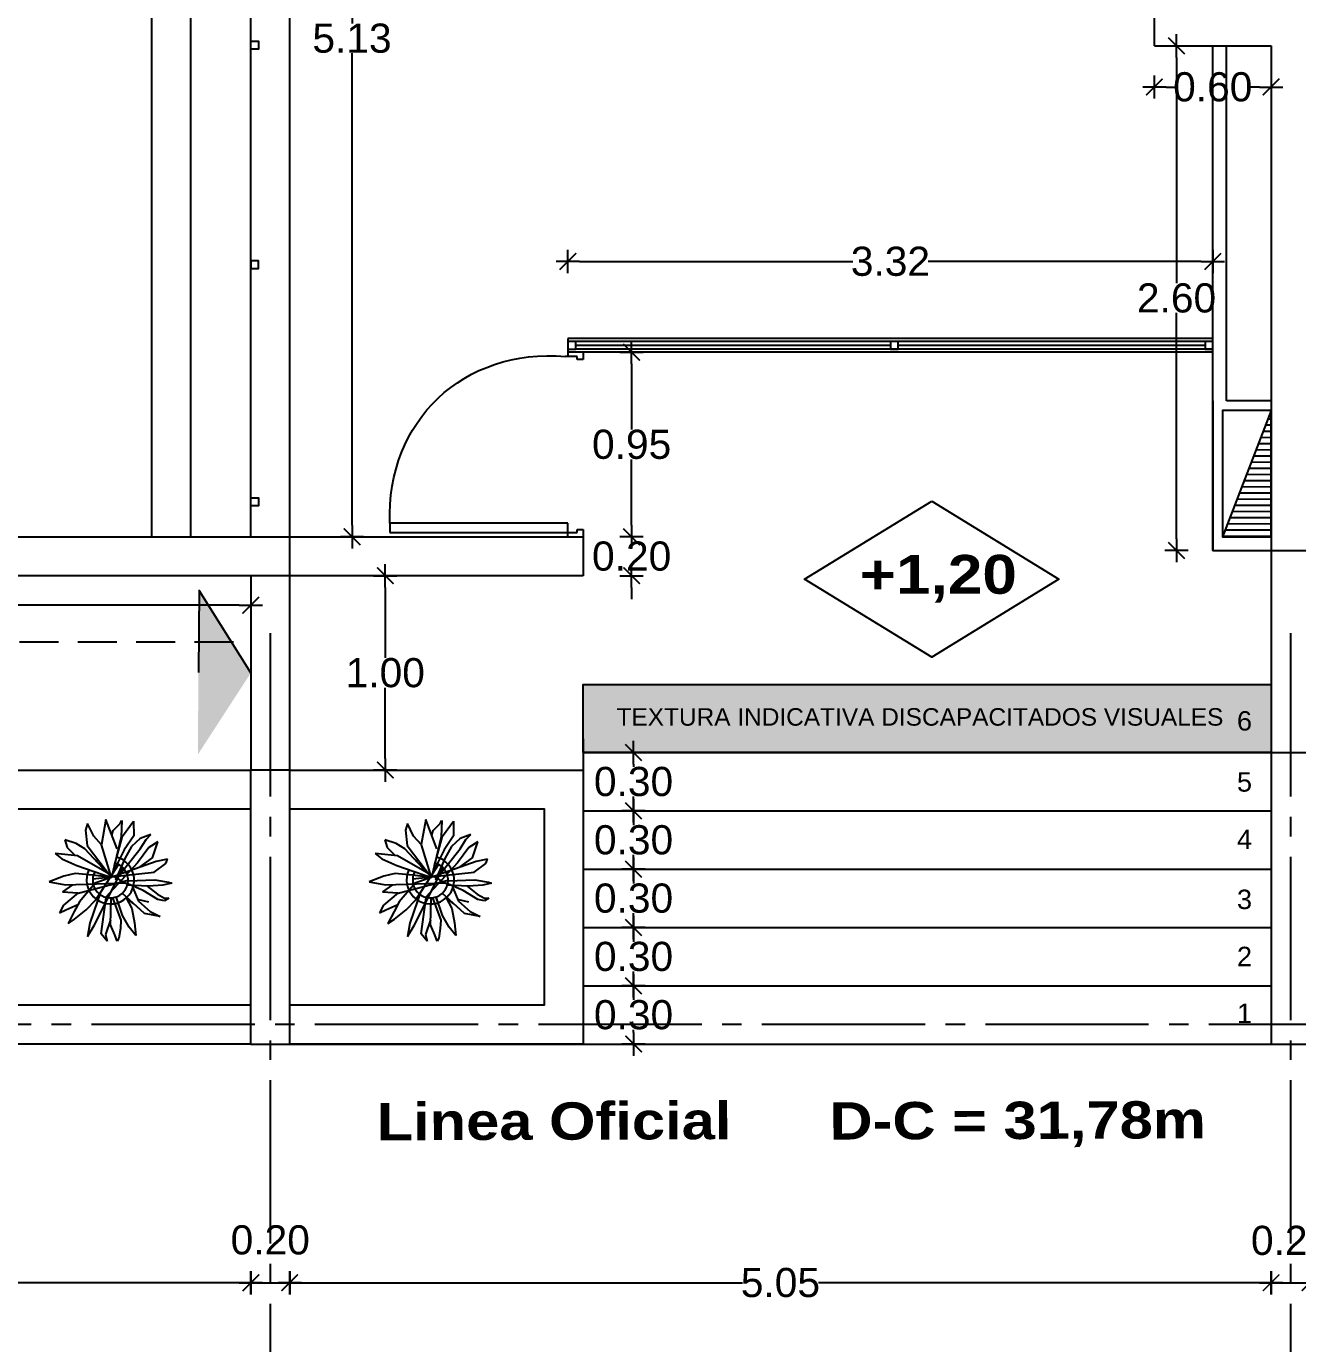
# Model space of a CAD drawing. Header units: millimetres. Extents: x 1217 to 2428, y 234 to 644.
# Drawn here: x 2357.43 to 2363.97, y 339.99 to 346.77 of the extents above; entities that cross this region are included whole.
import ezdxf

# ---------------------------------------------------------------- set-up
doc = ezdxf.new("R2010")
doc.units = ezdxf.units.MM
doc.linetypes.add('ACAD_ISO04W100', pattern=[30, 24, -3, 0, -3])
doc.linetypes.add('HIDDEN', pattern=[0.375, 0.25, -0.125])
doc.layers.get('0').update_dxf_attribs({"lineweight": 5})
for name, color, linetype in [('0.1', 251, 'Continuous'), ('0.2', 2, 'Continuous'), ('0.3', 6, 'Continuous'), ('COTAS', 252, 'Continuous'), ('COTAS INTERIORES', 3, 'Continuous'), ('Ejes', 8, 'Continuous'), ('Muebles', 8, 'Continuous'), ('MURO', 5, 'Continuous'), ('muros', 7, 'Continuous'), ('PUERTAS', 2, 'Continuous'), ('SHAFT', 3, 'Continuous'), ('Texto', 1, 'Continuous'), ('Textos', 2, 'Continuous')]:
    doc.layers.add(name, color=color, linetype=linetype)
doc.styles.add('DIM000', font='')
doc.styles.add('INTERARQ', font='arial.ttf')
doc.styles.add('ROMANS', font='arial.ttf', dxfattribs={"height": 22.5})
doc.styles.get("Standard").update_dxf_attribs({"font": 'arial.ttf'})
doc.styles.get('DIM000').set_extended_font_data('Arial Black')
doc.dimstyles.new('ESCALA_1-50', dxfattribs={"dimtxt": 0.15, "dimasz": 0.06, "dimexe": 0.18, "dimexo": 0.0625, "dimgap": 0, "dimtad": 0, "dimtih": 1, "dimtoh": 1, "dimzin": 0, "dimdsep": 46, "dimtxsty": 'INTERARQ', "dimblk": 'DIMTICK', "dimcen": 0, "dimse1": 1, "dimse2": 1, "dimclrd": 256, "dimclre": 1, "dimclrt": 2, "dimadec": 0, "dimazin": 0, "dimtfac": 4.5, "dimtofl": 0, "dimtmove": 2, "dimatfit": 3, "dimldrblk": 'DIMTICK', "dimfxl": 1, "dimtolj": 1, "dimtzin": 0, "dimarcsym": 0})

# ---------------------------------------------------------------- blocks, each defined once
blk = doc.blocks.new('FGFGFGFG')
at = {"layer": 'PUERTAS'}
for p, q in [((381629.7039, 7752655.4584), (381629.6607, 7752655.4584)), ((381629.6607, 7752655.4584), (381629.6608, 7752654.6488)), ((381629.704, 7752654.638), (381629.7039, 7752655.4584)), ((381629.6406, 7752654.638), (381629.6608, 7752654.638)), ((381629.6608, 7752654.6488), (381629.6608, 7752654.5949)), ((381629.6608, 7752654.638), (381629.704, 7752654.638)), ((381630.4704, 7752654.5949), (381630.4704, 7752654.6488)), ((381630.4906, 7752654.638), (381630.4704, 7752654.638)), ((381629.6742, 7752654.568), (381629.6406, 7752654.568)), ((381629.6608, 7752654.5949), (381629.6742, 7752654.5949)), ((381629.6742, 7752654.5949), (381629.6742, 7752654.568)), ((381630.4569, 7752654.5949), (381630.4704, 7752654.5949)), ((381630.4569, 7752654.568), (381630.4569, 7752654.5949)), ((381630.4906, 7752654.568), (381630.4569, 7752654.568))]:
    blk.add_line(p, q, dxfattribs=at)
at = {"layer": 'PUERTAS', "extrusion": (0, 0, -1)}
blk.add_ellipse((381629.5735, 7752654.5673), major_axis=(0.7057, 0.6681), ratio=0.836444, start_param=-0.755704, end_param=0.755704, dxfattribs=at)
blk = doc.blocks.new('hj')
at = {"color": 8}
for p, q in [((5031.1891, 7999.7973), (5031.196, 7999.7602)), ((5031.203, 7999.7915), (5031.1891, 7999.7973)), ((5031.2314, 7999.7536), (5031.203, 7999.7915)), ((5031.2568, 7999.7552), (5031.2637, 7999.8006)), ((5031.2637, 7999.8006), (5031.2676, 7999.8105)), ((5031.2676, 7999.8105), (5031.2737, 7999.7816)), ((5031.2737, 7999.7816), (5031.2768, 7999.7346)), ((5031.3037, 7999.7635), (5031.3168, 7999.7874)), ((5031.3161, 7999.8014), (5031.3253, 7999.7874)), ((5031.3168, 7999.7874), (5031.3161, 7999.8014)), ((5031.3253, 7999.7874), (5031.3207, 7999.7651)), ((5031.3607, 7999.7396), (5031.3761, 7999.7725)), ((5031.3761, 7999.7725), (5031.3668, 7999.7214)), ((5031.1075, 7999.742), (5031.1214, 7999.7074)), ((5031.1245, 7999.7264), (5031.1075, 7999.742)), ((5031.1545, 7999.7074), (5031.1245, 7999.7264)), ((5031.1322, 7999.7651), (5031.1506, 7999.7354)), ((5031.1845, 7999.7478), (5031.1322, 7999.7651)), ((5031.1506, 7999.7354), (5031.2006, 7999.6983)), ((5031.2158, 7999.704), (5031.1845, 7999.7478)), ((5031.196, 7999.7602), (5031.2691, 7999.5529)), ((5031.2533, 7999.5518), (5031.2314, 7999.7536)), ((5031.2601, 7999.6677), (5031.2568, 7999.7552)), ((5031.2768, 7999.7346), (5031.2744, 7999.6653)), ((5031.2767, 7999.7305), (5031.3037, 7999.7635)), ((5031.3207, 7999.7651), (5031.2914, 7999.7173)), ((5031.3299, 7999.7354), (5031.3207, 7999.6983)), ((5031.3268, 7999.7016), (5031.3607, 7999.7396)), ((5031.0637, 7999.6852), (5031.1122, 7999.686)), ((5031.1137, 7999.6489), (5031.0637, 7999.6852)), ((5031.1122, 7999.686), (5031.1583, 7999.6547)), ((5031.1214, 7999.7074), (5031.1468, 7999.6786)), ((5031.257, 7999.6263), (5031.1545, 7999.7074)), ((5031.2006, 7999.6983), (5031.3137, 7999.5951)), ((5031.2914, 7999.7173), (5031.2711, 7999.669)), ((5031.283, 7999.6835), (5031.3268, 7999.7016)), ((5031.3668, 7999.7214), (5031.3005, 7999.6487)), ((5031.3353, 7999.6868), (5031.323, 7999.6711)), ((5031.3507, 7999.6802), (5031.3976, 7999.6885)), ((5031.3976, 7999.6885), (5031.4392, 7999.6934)), ((5031.4392, 7999.6934), (5031.4115, 7999.6711)), ((5031.0622, 7999.6472), (5031.1151, 7999.6446)), ((5031.0722, 7999.6415), (5031.0622, 7999.6472)), ((5031.0951, 7999.6191), (5031.0722, 7999.6415)), ((5031.209, 7999.6228), (5031.1137, 7999.6489)), ((5031.1151, 7999.6446), (5031.2487, 7999.6135)), ((5031.1468, 7999.6786), (5031.1868, 7999.6571)), ((5031.1583, 7999.6547), (5031.2347, 7999.6168)), ((5031.2721, 7999.6659), (5031.1783, 7999.5021)), ((5031.1868, 7999.6571), (5031.257, 7999.6263)), ((5031.4061, 7999.5566), (5031.2177, 7999.652)), ((5031.2999, 7999.5038), (5031.2581, 7999.6678)), ((5031.273, 7999.4626), (5031.2667, 7999.667)), ((5031.3738, 7999.6497), (5031.3125, 7999.6285)), ((5031.3476, 7999.6406), (5031.3126, 7999.6281)), ((5031.313, 7999.6601), (5031.3507, 7999.6802)), ((5031.3151, 7999.6169), (5031.3891, 7999.6439)), ((5031.4115, 7999.6711), (5031.3738, 7999.6497)), ((5031.3891, 7999.6439), (5031.4161, 7999.6423)), ((5031.4161, 7999.6423), (5031.4476, 7999.6373)), ((5031.1544, 7999.6314), (5031.0583, 7999.5945)), ((5031.1102, 7999.6144), (5031.0951, 7999.6191)), ((5031.2487, 7999.6135), (5031.1414, 7999.5805)), ((5031.1437, 7999.5335), (5031.2487, 7999.6135)), ((5031.2487, 7999.6135), (5031.1545, 7999.5261)), ((5031.3222, 7999.5623), (5031.206, 7999.6364)), ((5031.2099, 7999.4997), (5031.2487, 7999.6135)), ((5031.2487, 7999.6135), (5031.2407, 7999.5516)), ((5031.4338, 7999.5796), (5031.314, 7999.5963)), ((5031.4038, 7999.6101), (5031.3155, 7999.612)), ((5031.3661, 7999.611), (5031.3155, 7999.6118)), ((5031.3876, 7999.6105), (5031.4361, 7999.5936)), ((5031.4369, 7999.6241), (5031.4038, 7999.6101)), ((5031.4576, 7999.5994), (5031.4338, 7999.5796)), ((5031.4361, 7999.5936), (5031.4576, 7999.5994)), ((5031.4576, 7999.6324), (5031.4369, 7999.6241)), ((5031.4476, 7999.6373), (5031.4576, 7999.6324)), ((5031.0583, 7999.5945), (5031.1409, 7999.58)), ((5031.1137, 7999.5549), (5031.0722, 7999.5343)), ((5031.1414, 7999.5805), (5031.1137, 7999.5549)), ((5031.2737, 7999.554), (5031.3284, 7999.5079)), ((5031.3002, 7999.5764), (5031.3599, 7999.5557)), ((5031.3545, 7999.5302), (5031.3222, 7999.5623)), ((5031.3599, 7999.5557), (5031.3984, 7999.5425)), ((5031.4422, 7999.5343), (5031.4061, 7999.5566)), ((5031.0722, 7999.5343), (5031.0937, 7999.5277)), ((5031.0937, 7999.5277), (5031.1437, 7999.5335)), ((5031.1545, 7999.5261), (5031.1376, 7999.498)), ((5031.2407, 7999.5516), (5031.2353, 7999.4947)), ((5031.3853, 7999.4923), (5031.3545, 7999.5302)), ((5031.3984, 7999.5425), (5031.4422, 7999.5343)), ((5031.1376, 7999.498), (5031.1252, 7999.4609)), ((5031.1252, 7999.4609), (5031.1506, 7999.4684)), ((5031.1506, 7999.4684), (5031.1768, 7999.4947)), ((5031.1783, 7999.5021), (5031.1706, 7999.4288)), ((5031.1876, 7999.451), (5031.2099, 7999.4997)), ((5031.2353, 7999.4947), (5031.2445, 7999.4568)), ((5031.273, 7999.4857), (5031.2961, 7999.4527)), ((5031.2961, 7999.4527), (5031.2991, 7999.5038)), ((5031.2991, 7999.5038), (5031.3391, 7999.456)), ((5031.3284, 7999.5079), (5031.3607, 7999.4906)), ((5031.3545, 7999.4634), (5031.3376, 7999.503)), ((5031.3607, 7999.4906), (5031.3992, 7999.4708)), ((5031.3992, 7999.4708), (5031.3853, 7999.4923)), ((5031.1706, 7999.4288), (5031.1876, 7999.451)), ((5031.2445, 7999.4568), (5031.263, 7999.409)), ((5031.263, 7999.409), (5031.273, 7999.4626)), ((5031.3391, 7999.456), (5031.3645, 7999.4428)), ((5031.3645, 7999.4428), (5031.3545, 7999.4634))]:
    blk.add_line(p, q, dxfattribs=at)
for radius, start, end in [(0.078, 244.1404, 165.6436), (0.058, 241.7026, 165.2107), (0.078, 211.1804, 216.4219), (0.058, 209.0525, 214.1868)]:
    blk.add_arc((5031.2575, 7999.6097), radius, start, end, dxfattribs=at)
blk = doc.blocks.new('DIMTICK')
at = {"color": 1}
for p, q in [((-1, 0), (1, 0)), ((0, 1), (0, -1))]:
    blk.add_line(p, q, dxfattribs=at)
at = {"color": 3, "const_width": 0.141}
blk.add_lwpolyline([(0.71, 0.71), (-0.71, -0.71)], dxfattribs=at)
blk = doc.blocks.new('*D84')
at = {"layer": 'COTAS INTERIORES', "lineweight": -2, "ltscale": 3, "transparency": 16777216}
for p, q in [((2363.2927, 346.4532), (2363.3386, 346.4532)), ((2363.7736, 346.4532), (2363.7277, 346.4532))]:
    blk.add_line(p, q, dxfattribs=at)
at = {"layer": 'Defpoints', "color": 0, "ltscale": 3, "transparency": 16777216}
for p in [(2363.2327, 346.6653, 0), (2363.8336, 346.6653, 0), (2363.2327, 346.4532)]:
    blk.add_point(p, dxfattribs=at)
at = {"layer": 'COTAS INTERIORES', "lineweight": -2, "ltscale": 3, "transparency": 16777216, "xscale": 0.06, "yscale": 0.06, "zscale": 0.06, "rotation": 180}
blk.add_blockref('DIMTICK', (2363.2327, 346.4532), dxfattribs=at)
at = {"layer": 'COTAS INTERIORES', "lineweight": -2, "ltscale": 3, "transparency": 16777216, "xscale": 0.06, "yscale": 0.06, "zscale": 0.06}
blk.add_blockref('DIMTICK', (2363.8336, 346.4532), dxfattribs=at)
at = {"layer": 'COTAS INTERIORES', "color": 2, "ltscale": 3, "transparency": 16777216, "insert": (2363.5332, 346.4532), "char_height": 0.15, "attachment_point": 5, "style": 'INTERARQ'}
blk.add_mtext('\\A1;0.60', dxfattribs=at)
blk = doc.blocks.new('*D87')
at = {"layer": 'COTAS INTERIORES', "lineweight": -2, "ltscale": 3, "transparency": 16777216}
for p, q in [((2363.3469, 346.6053), (2363.3469, 345.4436)), ((2363.3469, 344.1286), (2363.3469, 345.2904))]:
    blk.add_line(p, q, dxfattribs=at)
at = {"layer": 'Defpoints', "color": 0, "ltscale": 3, "transparency": 16777216}
for p in [(2363.3469, 346.6653), (2363.5332, 346.6653, 0), (2363.534, 344.0686, 0)]:
    blk.add_point(p, dxfattribs=at)
at = {"layer": 'COTAS INTERIORES', "lineweight": -2, "ltscale": 3, "transparency": 16777216, "xscale": 0.06, "yscale": 0.06, "zscale": 0.06}
for p, rotation in [((2363.3469, 346.6653), 90), ((2363.3469, 344.0686), 270)]:
    blk.add_blockref('DIMTICK', p, dxfattribs=dict(at, rotation=rotation))
at = {"layer": 'COTAS INTERIORES', "color": 2, "ltscale": 3, "transparency": 16777216, "insert": (2363.3469, 345.367), "char_height": 0.15, "attachment_point": 5, "style": 'INTERARQ'}
blk.add_mtext('\\A1;2.60', dxfattribs=at)
blk = doc.blocks.new('*D88')
at = {"layer": 'COTAS INTERIORES', "lineweight": -2, "ltscale": 3, "transparency": 16777216}
for p, q in [((2359.1042, 349.2086), (2359.1042, 346.7803)), ((2359.1042, 344.1986), (2359.1042, 346.627))]:
    blk.add_line(p, q, dxfattribs=at)
at = {"layer": 'Defpoints', "color": 0, "ltscale": 3, "transparency": 16777216}
for p in [(2358.948, 349.2686, 0), (2359.1042, 349.2686), (2358.9479, 344.1386, 0)]:
    blk.add_point(p, dxfattribs=at)
at = {"layer": 'COTAS INTERIORES', "lineweight": -2, "ltscale": 3, "transparency": 16777216, "xscale": 0.06, "yscale": 0.06, "zscale": 0.06}
for p, rotation in [((2359.1042, 349.2686), 90), ((2359.1042, 344.1386), 270)]:
    blk.add_blockref('DIMTICK', p, dxfattribs=dict(at, rotation=rotation))
at = {"layer": 'COTAS INTERIORES', "color": 2, "ltscale": 3, "transparency": 16777216, "insert": (2359.1042, 346.7036), "char_height": 0.15, "attachment_point": 5, "style": 'INTERARQ'}
blk.add_mtext('\\A1;5.13', dxfattribs=at)
blk = doc.blocks.new('*D89')
at = {"layer": 'COTAS INTERIORES', "lineweight": -2, "ltscale": 3, "transparency": 16777216}
for p, q in [((2359.2754, 343.8786), (2359.2754, 343.5152)), ((2359.2754, 342.9986), (2359.2754, 343.3621))]:
    blk.add_line(p, q, dxfattribs=at)
at = {"layer": 'Defpoints', "color": 0, "ltscale": 3, "transparency": 16777216}
for p in [(2359.0902, 343.9386, 0), (2359.2754, 343.9386), (2359.0902, 342.9386, 0)]:
    blk.add_point(p, dxfattribs=at)
at = {"layer": 'COTAS INTERIORES', "lineweight": -2, "ltscale": 3, "transparency": 16777216, "xscale": 0.06, "yscale": 0.06, "zscale": 0.06}
for p, rotation in [((2359.2754, 343.9386), 90), ((2359.2754, 342.9386), 270)]:
    blk.add_blockref('DIMTICK', p, dxfattribs=dict(at, rotation=rotation))
at = {"layer": 'COTAS INTERIORES', "color": 2, "ltscale": 3, "transparency": 16777216, "insert": (2359.2754, 343.4386), "char_height": 0.15, "attachment_point": 5, "style": 'INTERARQ'}
blk.add_mtext('\\A1;1.00', dxfattribs=at)
blk = doc.blocks.new('*D90')
at = {"layer": 'COTAS INTERIORES', "lineweight": -2, "ltscale": 3, "transparency": 16777216}
for p, q in [((2349.3039, 343.7864), (2353.7193, 343.7864)), ((2358.5236, 343.7864), (2354.1083, 343.7864))]:
    blk.add_line(p, q, dxfattribs=at)
at = {"layer": 'Defpoints', "color": 0, "ltscale": 3, "transparency": 16777216}
for p in [(2349.2439, 343.9386, 0), (2358.5836, 343.9386, 0), (2349.2439, 343.7864)]:
    blk.add_point(p, dxfattribs=at)
at = {"layer": 'COTAS INTERIORES', "lineweight": -2, "ltscale": 3, "transparency": 16777216, "xscale": 0.06, "yscale": 0.06, "zscale": 0.06, "rotation": 180}
blk.add_blockref('DIMTICK', (2349.2439, 343.7864), dxfattribs=at)
at = {"layer": 'COTAS INTERIORES', "lineweight": -2, "ltscale": 3, "transparency": 16777216, "xscale": 0.06, "yscale": 0.06, "zscale": 0.06}
blk.add_blockref('DIMTICK', (2358.5836, 343.7864), dxfattribs=at)
at = {"layer": 'COTAS INTERIORES', "color": 2, "ltscale": 3, "transparency": 16777216, "insert": (2353.9138, 343.7864), "char_height": 0.15, "attachment_point": 5, "style": 'INTERARQ'}
blk.add_mtext('\\A1;9.34', dxfattribs=at)
blk = doc.blocks.new('*D111')
at = {"layer": 'COTAS INTERIORES', "lineweight": -2, "ltscale": 3, "transparency": 16777216}
for p, q in [((2360.5529, 341.7687), (2360.5529, 341.7553)), ((2360.5529, 341.5887), (2360.5529, 341.6021))]:
    blk.add_line(p, q, dxfattribs=at)
at = {"layer": 'Defpoints', "color": 0, "ltscale": 3, "transparency": 16777216}
for p in [(2360.2937, 341.8287, 0), (2360.5529, 341.8287), (2360.2937, 341.5287, 0)]:
    blk.add_point(p, dxfattribs=at)
at = {"layer": 'COTAS INTERIORES', "lineweight": -2, "ltscale": 3, "transparency": 16777216, "xscale": 0.06, "yscale": 0.06, "zscale": 0.06}
for p, rotation in [((2360.5529, 341.8287), 90), ((2360.5529, 341.5287), 270)]:
    blk.add_blockref('DIMTICK', p, dxfattribs=dict(at, rotation=rotation))
at = {"layer": 'COTAS INTERIORES', "color": 2, "ltscale": 3, "transparency": 16777216, "insert": (2360.5529, 341.6787), "char_height": 0.15, "attachment_point": 5, "style": 'INTERARQ'}
blk.add_mtext('\\A1;0.30', dxfattribs=at)
blk = doc.blocks.new('*D112')
at = {"layer": 'COTAS INTERIORES', "lineweight": -2, "ltscale": 3, "transparency": 16777216}
for p, q in [((2360.5529, 342.0687), (2360.5529, 342.0553)), ((2360.5529, 341.8887), (2360.5529, 341.9021))]:
    blk.add_line(p, q, dxfattribs=at)
at = {"layer": 'Defpoints', "color": 0, "ltscale": 3, "transparency": 16777216}
for p in [(2360.2937, 342.1287), (2360.5529, 342.1287), (2360.2937, 341.8287, 0)]:
    blk.add_point(p, dxfattribs=at)
at = {"layer": 'COTAS INTERIORES', "lineweight": -2, "ltscale": 3, "transparency": 16777216, "xscale": 0.06, "yscale": 0.06, "zscale": 0.06}
for p, rotation in [((2360.5529, 342.1287), 90), ((2360.5529, 341.8287), 270)]:
    blk.add_blockref('DIMTICK', p, dxfattribs=dict(at, rotation=rotation))
at = {"layer": 'COTAS INTERIORES', "color": 2, "ltscale": 3, "transparency": 16777216, "insert": (2360.5529, 341.9787), "char_height": 0.15, "attachment_point": 5, "style": 'INTERARQ'}
blk.add_mtext('\\A1;0.30', dxfattribs=at)
blk = doc.blocks.new('*D113')
at = {"layer": 'COTAS INTERIORES', "lineweight": -2, "ltscale": 3, "transparency": 16777216}
for p, q in [((2360.5529, 342.3687), (2360.5529, 342.3553)), ((2360.5529, 342.1887), (2360.5529, 342.2021))]:
    blk.add_line(p, q, dxfattribs=at)
at = {"layer": 'Defpoints', "color": 0, "ltscale": 3, "transparency": 16777216}
for p in [(2360.2937, 342.4287, 0), (2360.5529, 342.4287), (2360.2937, 342.1287)]:
    blk.add_point(p, dxfattribs=at)
at = {"layer": 'COTAS INTERIORES', "lineweight": -2, "ltscale": 3, "transparency": 16777216, "xscale": 0.06, "yscale": 0.06, "zscale": 0.06}
for p, rotation in [((2360.5529, 342.4287), 90), ((2360.5529, 342.1287), 270)]:
    blk.add_blockref('DIMTICK', p, dxfattribs=dict(at, rotation=rotation))
at = {"layer": 'COTAS INTERIORES', "color": 2, "ltscale": 3, "transparency": 16777216, "insert": (2360.5529, 342.2787), "char_height": 0.15, "attachment_point": 5, "style": 'INTERARQ'}
blk.add_mtext('\\A1;0.30', dxfattribs=at)
blk = doc.blocks.new('*D114')
at = {"layer": 'COTAS INTERIORES', "lineweight": -2, "ltscale": 3, "transparency": 16777216}
for p, q in [((2360.5529, 342.6687), (2360.5529, 342.6553)), ((2360.5529, 342.4887), (2360.5529, 342.5021))]:
    blk.add_line(p, q, dxfattribs=at)
at = {"layer": 'Defpoints', "color": 0, "ltscale": 3, "transparency": 16777216}
for p in [(2360.2937, 342.7287), (2360.5529, 342.7287), (2360.2937, 342.4287, 0)]:
    blk.add_point(p, dxfattribs=at)
at = {"layer": 'COTAS INTERIORES', "lineweight": -2, "ltscale": 3, "transparency": 16777216, "xscale": 0.06, "yscale": 0.06, "zscale": 0.06}
for p, rotation in [((2360.5529, 342.7287), 90), ((2360.5529, 342.4287), 270)]:
    blk.add_blockref('DIMTICK', p, dxfattribs=dict(at, rotation=rotation))
at = {"layer": 'COTAS INTERIORES', "color": 2, "ltscale": 3, "transparency": 16777216, "insert": (2360.5529, 342.5787), "char_height": 0.15, "attachment_point": 5, "style": 'INTERARQ'}
blk.add_mtext('\\A1;0.30', dxfattribs=at)
blk = doc.blocks.new('*D115')
at = {"layer": 'COTAS INTERIORES', "lineweight": -2, "ltscale": 3, "transparency": 16777216}
for p, q in [((2360.5529, 342.9687), (2360.5529, 342.9553)), ((2360.5529, 342.7887), (2360.5529, 342.8021))]:
    blk.add_line(p, q, dxfattribs=at)
at = {"layer": 'Defpoints', "color": 0, "ltscale": 3, "transparency": 16777216}
for p in [(2360.2937, 343.0287, 0), (2360.5529, 343.0287), (2360.2937, 342.7287)]:
    blk.add_point(p, dxfattribs=at)
at = {"layer": 'COTAS INTERIORES', "lineweight": -2, "ltscale": 3, "transparency": 16777216, "xscale": 0.06, "yscale": 0.06, "zscale": 0.06}
for p, rotation in [((2360.5529, 343.0287), 90), ((2360.5529, 342.7287), 270)]:
    blk.add_blockref('DIMTICK', p, dxfattribs=dict(at, rotation=rotation))
at = {"layer": 'COTAS INTERIORES', "color": 2, "ltscale": 3, "transparency": 16777216, "insert": (2360.5529, 342.8787), "char_height": 0.15, "attachment_point": 5, "style": 'INTERARQ'}
blk.add_mtext('\\A1;0.30', dxfattribs=at)
blk = doc.blocks.new('*D116')
at = {"layer": 'COTAS INTERIORES', "lineweight": -2, "ltscale": 3, "transparency": 16777216}
for p, q in [((2360.5431, 344.1986), (2360.5431, 344.2586)), ((2360.5431, 343.8786), (2360.5431, 343.8186))]:
    blk.add_line(p, q, dxfattribs=at)
at = {"layer": 'Defpoints', "color": 0, "ltscale": 3, "transparency": 16777216}
for p in [(2360.2937, 344.1386, 0), (2360.5431, 344.1386), (2360.2937, 343.9386, 0)]:
    blk.add_point(p, dxfattribs=at)
at = {"layer": 'COTAS INTERIORES', "lineweight": -2, "ltscale": 3, "transparency": 16777216, "xscale": 0.06, "yscale": 0.06, "zscale": 0.06}
for p, rotation in [((2360.5431, 344.1386), 270), ((2360.5431, 343.9386), 90)]:
    blk.add_blockref('DIMTICK', p, dxfattribs=dict(at, rotation=rotation))
at = {"layer": 'COTAS INTERIORES', "color": 2, "ltscale": 3, "transparency": 16777216, "insert": (2360.5431, 344.0386), "char_height": 0.15, "attachment_point": 5, "style": 'INTERARQ'}
blk.add_mtext('\\A1;0.20', dxfattribs=at)
blk = doc.blocks.new('*D117')
at = {"layer": 'COTAS INTERIORES', "lineweight": -2, "ltscale": 3, "transparency": 16777216}
for p, q in [((2360.5431, 345.0287), (2360.5431, 344.6902)), ((2360.5431, 344.1986), (2360.5431, 344.5371))]:
    blk.add_line(p, q, dxfattribs=at)
at = {"layer": 'Defpoints', "color": 0, "ltscale": 3, "transparency": 16777216}
for p in [(2360.2155, 345.0887), (2360.5431, 345.0887), (2360.2937, 344.1386, 0)]:
    blk.add_point(p, dxfattribs=at)
at = {"layer": 'COTAS INTERIORES', "lineweight": -2, "ltscale": 3, "transparency": 16777216, "xscale": 0.06, "yscale": 0.06, "zscale": 0.06}
for p, rotation in [((2360.5431, 345.0887), 90), ((2360.5431, 344.1386), 270)]:
    blk.add_blockref('DIMTICK', p, dxfattribs=dict(at, rotation=rotation))
at = {"layer": 'COTAS INTERIORES', "color": 2, "ltscale": 3, "transparency": 16777216, "insert": (2360.5431, 344.6137), "char_height": 0.15, "attachment_point": 5, "style": 'INTERARQ'}
blk.add_mtext('\\A1;0.95', dxfattribs=at)
blk = doc.blocks.new('*D118')
at = {"layer": 'COTAS INTERIORES', "lineweight": -2, "ltscale": 3, "transparency": 16777216}
for p, q in [((2360.2755, 345.5555), (2361.6807, 345.5555)), ((2363.4738, 345.5555), (2362.0687, 345.5555))]:
    blk.add_line(p, q, dxfattribs=at)
at = {"layer": 'Defpoints', "color": 0, "ltscale": 3, "transparency": 16777216}
for p in [(2363.5338, 345.5555), (2360.2155, 345.1587, 0), (2363.5338, 345.1583, 0)]:
    blk.add_point(p, dxfattribs=at)
at = {"layer": 'COTAS INTERIORES', "lineweight": -2, "ltscale": 3, "transparency": 16777216, "xscale": 0.06, "yscale": 0.06, "zscale": 0.06, "rotation": 180}
blk.add_blockref('DIMTICK', (2360.2155, 345.5555), dxfattribs=at)
at = {"layer": 'COTAS INTERIORES', "lineweight": -2, "ltscale": 3, "transparency": 16777216, "xscale": 0.06, "yscale": 0.06, "zscale": 0.06}
blk.add_blockref('DIMTICK', (2363.5338, 345.5555), dxfattribs=at)
at = {"layer": 'COTAS INTERIORES', "color": 2, "ltscale": 3, "transparency": 16777216, "insert": (2361.8747, 345.5555), "char_height": 0.15, "attachment_point": 5, "style": 'INTERARQ'}
blk.add_mtext('\\A1;3.32', dxfattribs=at)
blk = doc.blocks.new('*D159')
at = {"layer": 'COTAS', "lineweight": -2, "ltscale": 3, "transparency": 16777216}
for p, q in [((2348.1061, 340.3006), (2353.0692, 340.3006)), ((2358.5236, 340.3006), (2353.5606, 340.3006))]:
    blk.add_line(p, q, dxfattribs=at)
at = {"layer": 'Defpoints', "color": 0, "ltscale": 3, "transparency": 16777216}
for p in [(2348.0461, 341.6887, 0), (2358.5836, 341.6887, 0), (2358.5836, 340.3006)]:
    blk.add_point(p, dxfattribs=at)
at = {"layer": 'COTAS', "lineweight": -2, "ltscale": 3, "transparency": 16777216, "xscale": 0.06, "yscale": 0.06, "zscale": 0.06, "rotation": 180}
blk.add_blockref('DIMTICK', (2348.0461, 340.3006), dxfattribs=at)
at = {"layer": 'COTAS', "lineweight": -2, "ltscale": 3, "transparency": 16777216, "xscale": 0.06, "yscale": 0.06, "zscale": 0.06}
blk.add_blockref('DIMTICK', (2358.5836, 340.3006), dxfattribs=at)
at = {"layer": 'COTAS', "color": 2, "ltscale": 3, "transparency": 16777216, "insert": (2353.3149, 340.3006), "char_height": 0.15, "attachment_point": 5, "style": 'INTERARQ'}
blk.add_mtext('\\A1;10.54', dxfattribs=at)
blk = doc.blocks.new('*D160')
at = {"layer": 'COTAS', "lineweight": -2, "ltscale": 3, "transparency": 16777216}
blk.add_line((2358.6436, 340.3006), (2358.7236, 340.3006), dxfattribs=at)
at = {"layer": 'Defpoints', "color": 0, "ltscale": 3, "transparency": 16777216}
for p in [(2358.7836, 341.8887), (2358.5836, 341.6887, 0), (2358.7836, 340.3006)]:
    blk.add_point(p, dxfattribs=at)
at = {"layer": 'COTAS', "lineweight": -2, "ltscale": 3, "transparency": 16777216, "xscale": 0.06, "yscale": 0.06, "zscale": 0.06, "rotation": 180}
blk.add_blockref('DIMTICK', (2358.5836, 340.3006), dxfattribs=at)
at = {"layer": 'COTAS', "lineweight": -2, "ltscale": 3, "transparency": 16777216, "xscale": 0.06, "yscale": 0.06, "zscale": 0.06}
blk.add_blockref('DIMTICK', (2358.7836, 340.3006), dxfattribs=at)
at = {"layer": 'COTAS', "color": 2, "ltscale": 3, "transparency": 16777216, "insert": (2358.6836, 340.52), "char_height": 0.15, "attachment_point": 5, "style": 'INTERARQ'}
blk.add_mtext('\\A1;0.20', dxfattribs=at)
blk = doc.blocks.new('*D161')
at = {"layer": 'COTAS', "lineweight": -2, "ltscale": 3, "transparency": 16777216}
for p, q in [((2358.8436, 340.3006), (2361.1133, 340.3006)), ((2363.7736, 340.3006), (2361.504, 340.3006))]:
    blk.add_line(p, q, dxfattribs=at)
at = {"layer": 'Defpoints', "color": 0, "ltscale": 3, "transparency": 16777216}
for p in [(2358.7836, 341.8887), (2363.8336, 341.8887, 0), (2363.8336, 340.3006)]:
    blk.add_point(p, dxfattribs=at)
at = {"layer": 'COTAS', "lineweight": -2, "ltscale": 3, "transparency": 16777216, "xscale": 0.06, "yscale": 0.06, "zscale": 0.06, "rotation": 180}
blk.add_blockref('DIMTICK', (2358.7836, 340.3006), dxfattribs=at)
at = {"layer": 'COTAS', "lineweight": -2, "ltscale": 3, "transparency": 16777216, "xscale": 0.06, "yscale": 0.06, "zscale": 0.06}
blk.add_blockref('DIMTICK', (2363.8336, 340.3006), dxfattribs=at)
at = {"layer": 'COTAS', "color": 2, "ltscale": 3, "transparency": 16777216, "insert": (2361.3086, 340.3006), "char_height": 0.15, "attachment_point": 5, "style": 'INTERARQ'}
blk.add_mtext('\\A1;5.05', dxfattribs=at)
blk = doc.blocks.new('*D162')
at = {"layer": 'COTAS', "lineweight": -2, "ltscale": 3, "transparency": 16777216}
blk.add_line((2363.8936, 340.3006), (2363.9736, 340.3006), dxfattribs=at)
at = {"layer": 'Defpoints', "color": 0, "ltscale": 3, "transparency": 16777216}
for p in [(2363.8336, 341.8887, 0), (2364.0336, 341.8857, 0), (2364.0336, 340.3006)]:
    blk.add_point(p, dxfattribs=at)
at = {"layer": 'COTAS', "lineweight": -2, "ltscale": 3, "transparency": 16777216, "xscale": 0.06, "yscale": 0.06, "zscale": 0.06, "rotation": 180}
blk.add_blockref('DIMTICK', (2363.8336, 340.3006), dxfattribs=at)
at = {"layer": 'COTAS', "lineweight": -2, "ltscale": 3, "transparency": 16777216, "xscale": 0.06, "yscale": 0.06, "zscale": 0.06}
blk.add_blockref('DIMTICK', (2364.0336, 340.3006), dxfattribs=at)
at = {"layer": 'COTAS', "color": 2, "ltscale": 3, "transparency": 16777216, "insert": (2363.9336, 340.5174), "char_height": 0.15, "attachment_point": 5, "style": 'INTERARQ'}
blk.add_mtext('\\A1;0.20', dxfattribs=at)
blk = doc.blocks.new('*D202')
at = {"layer": 'COTAS', "lineweight": -2, "ltscale": 3, "transparency": 16777216}
for p, q in [((2348.205, 339.7001), (2353.1686, 339.7001)), ((2358.6236, 339.7001), (2353.66, 339.7001))]:
    blk.add_line(p, q, dxfattribs=at)
at = {"layer": 'Defpoints', "color": 0, "ltscale": 3, "transparency": 16777216}
for p in [(2358.6836, 341.7887, 0), (2348.145, 341.6287, 0), (2358.6836, 339.7001)]:
    blk.add_point(p, dxfattribs=at)
at = {"layer": 'COTAS', "lineweight": -2, "ltscale": 3, "transparency": 16777216, "xscale": 0.06, "yscale": 0.06, "zscale": 0.06, "rotation": 180}
blk.add_blockref('DIMTICK', (2348.145, 339.7001), dxfattribs=at)
at = {"layer": 'COTAS', "lineweight": -2, "ltscale": 3, "transparency": 16777216, "xscale": 0.06, "yscale": 0.06, "zscale": 0.06}
blk.add_blockref('DIMTICK', (2358.6836, 339.7001), dxfattribs=at)
at = {"layer": 'COTAS', "color": 2, "ltscale": 3, "transparency": 16777216, "insert": (2353.4143, 339.7001), "char_height": 0.15, "attachment_point": 5, "style": 'INTERARQ'}
blk.add_mtext('\\A1;10.54', dxfattribs=at)
blk = doc.blocks.new('*D167')
at = {"layer": 'COTAS', "lineweight": -2, "ltscale": 3, "transparency": 16777216}
for p, q in [((2358.7436, 339.7001), (2361.1132, 339.7001)), ((2363.8736, 339.7001), (2361.504, 339.7001))]:
    blk.add_line(p, q, dxfattribs=at)
at = {"layer": 'Defpoints', "color": 0, "ltscale": 3, "transparency": 16777216}
for p in [(2358.6836, 341.7887, 0), (2363.9336, 341.7887, 0), (2363.9336, 339.7001)]:
    blk.add_point(p, dxfattribs=at)
at = {"layer": 'COTAS', "lineweight": -2, "ltscale": 3, "transparency": 16777216, "xscale": 0.06, "yscale": 0.06, "zscale": 0.06, "rotation": 180}
blk.add_blockref('DIMTICK', (2358.6836, 339.7001), dxfattribs=at)
at = {"layer": 'COTAS', "lineweight": -2, "ltscale": 3, "transparency": 16777216, "xscale": 0.06, "yscale": 0.06, "zscale": 0.06}
blk.add_blockref('DIMTICK', (2363.9336, 339.7001), dxfattribs=at)
at = {"layer": 'COTAS', "color": 2, "ltscale": 3, "transparency": 16777216, "insert": (2361.3086, 339.7001), "char_height": 0.15, "attachment_point": 5, "style": 'INTERARQ'}
blk.add_mtext('\\A1;5.25', dxfattribs=at)
blk = doc.blocks.new('*D168')
at = {"layer": 'COTAS', "lineweight": -2, "ltscale": 3, "transparency": 16777216}
for p, q in [((2363.9936, 339.7001), (2364.1395, 339.7001)), ((2364.6745, 339.7001), (2364.5286, 339.7001))]:
    blk.add_line(p, q, dxfattribs=at)
at = {"layer": 'Defpoints', "color": 0, "ltscale": 3, "transparency": 16777216}
for p in [(2363.9336, 341.7887, 0), (2364.7345, 341.7887), (2364.7345, 339.7001)]:
    blk.add_point(p, dxfattribs=at)
at = {"layer": 'COTAS', "lineweight": -2, "ltscale": 3, "transparency": 16777216, "xscale": 0.06, "yscale": 0.06, "zscale": 0.06, "rotation": 180}
blk.add_blockref('DIMTICK', (2363.9336, 339.7001), dxfattribs=at)
at = {"layer": 'COTAS', "lineweight": -2, "ltscale": 3, "transparency": 16777216, "xscale": 0.06, "yscale": 0.06, "zscale": 0.06}
blk.add_blockref('DIMTICK', (2364.7345, 339.7001), dxfattribs=at)
at = {"layer": 'COTAS', "color": 2, "ltscale": 3, "transparency": 16777216, "insert": (2364.3341, 339.7001), "char_height": 0.15, "attachment_point": 5, "style": 'INTERARQ'}
blk.add_mtext('\\A1;0.80', dxfattribs=at)
blk = doc.blocks.new('*D208')
at = {"layer": 'COTAS', "lineweight": -2, "ltscale": 3, "transparency": 16777216}
for p, q in [((2348.1061, 339.0395), (2363.683, 339.0395)), ((2379.7661, 339.0395), (2364.1893, 339.0395))]:
    blk.add_line(p, q, dxfattribs=at)
at = {"layer": 'Defpoints', "color": 0, "ltscale": 3, "transparency": 16777216}
for p in [(2348.0461, 341.5287, 0), (2379.8261, 341.5287, 0), (2379.8261, 339.0395)]:
    blk.add_point(p, dxfattribs=at)
at = {"layer": 'COTAS', "lineweight": -2, "ltscale": 3, "transparency": 16777216, "xscale": 0.06, "yscale": 0.06, "zscale": 0.06, "rotation": 180}
blk.add_blockref('DIMTICK', (2348.0461, 339.0395), dxfattribs=at)
at = {"layer": 'COTAS', "lineweight": -2, "ltscale": 3, "transparency": 16777216, "xscale": 0.06, "yscale": 0.06, "zscale": 0.06}
blk.add_blockref('DIMTICK', (2379.8261, 339.0395), dxfattribs=at)
at = {"layer": 'COTAS', "color": 2, "ltscale": 3, "transparency": 16777216, "insert": (2363.9361, 339.0395), "char_height": 0.15, "attachment_point": 5, "style": 'INTERARQ'}
blk.add_mtext('\\A1;31.78', dxfattribs=at)

msp = doc.modelspace()

# ---------------------------------------------------------------- hatches: boundary and pattern name
at = {"layer": 'Muebles', "linetype": 'ByBlock'}
h = msp.add_hatch(color=256, dxfattribs=at)
h.paths.add_polyline_path([(2358.31108, 343.01843), (2358.31402, 343.44052), (2358.58365, 343.43864)])
h.paths.add_polyline_path([(2358.58365, 343.43864), (2358.31402, 343.44052), (2358.31696, 343.86261)])
at = {"layer": 'muros', "ltscale": 3}
h = msp.add_hatch(dxfattribs=at)
h.set_pattern_fill('DOTS', color=251, scale=0.02)
h.set_pattern_definition([(0, (1002.623633, -389.365898), (0.015875, 0.03175), [0, -0.03175])])
h.paths.add_polyline_path([(2360.2937, 343.02869), (2360.2937, 343.37869), (2363.83364, 343.37869), (2363.83364, 343.02869)])
h.paths.add_polyline_path([(2360.44437, 343.11708), (2363.6123, 343.11708), (2363.6123, 343.30255), (2360.44437, 343.30255)], flags=24)
at = {"layer": 'SHAFT'}
h = msp.add_hatch(dxfattribs=at)
h.set_pattern_fill('ANSI31', color=256, scale=0.01, angle=-225, style=0)
h.set_pattern_definition([(180, (7755538.031264, -384193.632716), (-4e-17, -0.03175), [])])
h.paths.add_polyline_path([(2363.83363, 344.13864), (2363.83363, 344.78788), (2363.58393, 344.13864)])

# ---------------------------------------------------------------- linework, layer by layer
at = {"layer": '0.1', "ltscale": 3}
for p, q in [((2358.58365, 344.13864, 0), (2358.58362, 349.46858, 0)), ((2358.78365, 344.13864, 0), (2358.78366, 349.26862, 0)), ((2358.78365, 342.93864, 0), (2358.78365, 344.13864, 0)), ((2363.83364, 344.06864, 0), (2363.83364, 343.37869, 0))]:
    msp.add_line(p, q, dxfattribs=at)
at = {"layer": '0.1', "elevation": 0}
for points in [[(2358.58367, 344.13864), (2358.58367, 349.22863)], [(2363.53385, 345.14368), (2360.25547, 345.14368)], [(2361.87466, 345.12368), (2360.25547, 345.12368)], [(2363.53387, 345.10368), (2360.25547, 345.10368)], [(2363.49385, 345.12368), (2361.91466, 345.12368)]]:
    msp.add_lwpolyline(points, dxfattribs=at)
at = {"layer": '0.1', "linetype": 'ByBlock', "elevation": 0}
msp.add_lwpolyline([(2363.83363, 344.78788), (2363.58393, 344.13864)], dxfattribs=at)
at = {"layer": '0.1', "linetype": 'HIDDEN', "ltscale": 0.8, "elevation": 0}
msp.add_lwpolyline([(2348.69372, 341.52869), (2348.69372, 343.59864), (2358.58365, 343.59864)], dxfattribs=at)
at = {"layer": '0.2', "elevation": 0}
for points in [[(2358.58367, 346.68864), (2358.62367, 346.68864), (2358.62367, 346.64864), (2358.58367, 346.64864), (2358.58367, 346.68864)], [(2358.58367, 345.51864), (2358.62367, 345.51864), (2358.62367, 345.55864), (2358.58367, 345.55864), (2358.58367, 345.51864)], [(2358.58367, 344.33864), (2358.62367, 344.33864), (2358.62367, 344.29864), (2358.58367, 344.29864), (2358.58367, 344.33864)]]:
    msp.add_lwpolyline(points, dxfattribs=at)
at = {"layer": '0.2', "linetype": 'ByBlock', "elevation": 0}
for points in [[(2360.25547, 345.14368), (2360.21547, 345.14368), (2360.21547, 345.10368), (2360.25547, 345.10368), (2360.25547, 345.14368)], [(2361.91466, 345.14368), (2361.87466, 345.14368), (2361.87466, 345.10368), (2361.91466, 345.10368), (2361.91466, 345.14368)], [(2363.53385, 345.14368), (2363.49385, 345.14368), (2363.49385, 345.10368), (2363.53385, 345.10368), (2363.53385, 345.14368)]]:
    msp.add_lwpolyline(points, dxfattribs=at)
at = {"layer": '0.3', "elevation": 0}
for points in [[(2363.53434, 344.06864), (2363.53315, 346.66532)], [(2363.60399, 344.83782), (2363.60315, 346.66536)], [(2363.53384, 345.15868), (2360.21547, 345.15868)], [(2360.21547, 345.15868), (2360.21547, 345.08868)], [(2363.53387, 345.08868), (2360.21547, 345.08868)], [(2363.53399, 344.83782), (2363.53399, 344.06864), (2363.83363, 344.06864)], [(2363.83363, 344.83782), (2363.60399, 344.83782)], [(2363.83363, 344.13864), (2363.83363, 344.78788), (2363.58393, 344.78788), (2363.58393, 344.13864), (2363.83363, 344.13864)]]:
    msp.add_lwpolyline(points, dxfattribs=at)
at = {"layer": '0.3', "ltscale": 3, "elevation": 0}
msp.add_lwpolyline([(2363.58393, 344.13864), (2363.83363, 344.13864), (2363.83363, 344.78788), (2363.58393, 344.78788)], close=True, dxfattribs=at)
at = {"layer": 'Ejes', "linetype": 'ACAD_ISO04W100', "ltscale": 0.035, "elevation": 0}
for points in [[(2358.68359, 343.64203), (2358.68359, 338.2167)], [(2363.93358, 343.64203), (2363.93358, 338.2167)], [(2375.85341, 341.62868), (2344.97302, 341.62868)]]:
    msp.add_lwpolyline(points, dxfattribs=at)
at = {"layer": 'Muebles', "linetype": 'ByBlock', "elevation": 0}
msp.add_lwpolyline([(2358.58365, 343.43864), (2358.31696, 343.86261), (2358.31402, 343.44052)], dxfattribs=at)
at = {"layer": 'MURO', "color": 2, "ltscale": 3}
for p, q in [((2358.07358, 344.13864, 0), (2358.07375, 349.46863, 0)), ((2358.2736, 349.26858, 0), (2358.2736, 344.13864, 0)), ((2358.78365, 342.93864, 0), (2360.2937, 342.93864, 0))]:
    msp.add_line(p, q, dxfattribs=at)
at = {"layer": 'MURO', "color": 2, "ltscale": 3, "elevation": 0}
for points in [[(2358.58365, 343.93864), (2358.58365, 342.93864)], [(2360.2937, 343.09864), (2360.2937, 341.52869), (2359.4937, 341.52872), (2358.78365, 341.52869)], [(2360.2937, 343.02869), (2363.83364, 343.02869)], [(2358.58365, 341.52869), (2349.24391, 341.52869), (2349.24391, 342.93864), (2358.58365, 342.93864)], [(2358.58365, 341.72869), (2349.44391, 341.72869), (2349.44391, 342.73864), (2358.58365, 342.73864)], [(2358.78365, 342.73864), (2360.0937, 342.73864), (2360.0937, 341.7287), (2359.49371, 341.72872), (2358.78364, 341.72869)], [(2360.2937, 342.72869), (2363.83364, 342.72869)], [(2360.2937, 342.42869), (2363.83364, 342.42869)], [(2360.29366, 342.12869), (2363.83364, 342.12869)], [(2360.2937, 341.82869), (2363.83364, 341.82869)], [(2358.784, 341.52869), (2363.83364, 341.52869)]]:
    msp.add_lwpolyline(points, dxfattribs=at)
at = {"layer": 'muros'}
for p, q in [((2363.23266, 346.66532, 0), (2363.83364, 346.66532, 0)), ((2363.83364, 346.66532, 0), (2363.83364, 344.06864, 0)), ((2363.83364, 343.02869, 0), (2363.83364, 341.52869, 0)), ((2358.78365, 341.52869, 0), (2358.78365, 342.93864, 0))]:
    msp.add_line(p, q, dxfattribs=at)
at = {"layer": 'muros', "ltscale": 3}
msp.add_line((2358.58365, 341.52869, 0), (2358.58365, 342.93864, 0), dxfattribs=at)
at = {"layer": 'muros', "elevation": 0}
for points in [[(2363.23266, 346.66532), (2363.23266, 346.86532), (2364.63461, 346.86533)], [(2355.50611, 344.13864), (2360.2937, 344.13864), (2360.2937, 343.93864)], [(2363.83364, 344.06864), (2364.03364, 344.06864)], [(2360.2937, 343.93864), (2355.50611, 343.93864)], [(2363.83364, 343.02869), (2364.03364, 343.02869)], [(2358.78365, 342.93864), (2358.58365, 342.93864)], [(2363.83364, 341.52869), (2364.03364, 341.52869)]]:
    msp.add_lwpolyline(points, dxfattribs=at)
at = {"layer": 'muros', "ltscale": 3, "elevation": 0}
for points in [[(2360.2937, 344.13864), (2360.2937, 343.93864)], [(2358.21407, 342.93864), (2358.41407, 342.93864)], [(2358.58365, 341.52869), (2358.78365, 341.52869)]]:
    msp.add_lwpolyline(points, dxfattribs=at)
at = {"layer": 'muros', "color": 251, "ltscale": 3, "elevation": 0}
msp.add_lwpolyline([(2360.2937, 343.02869), (2360.2937, 343.37869), (2363.83364, 343.37869), (2363.83364, 343.02869), (2360.2937, 343.02869)], dxfattribs=at)
at = {"layer": 'Textos', "color": 4}
msp.add_lwpolyline([(2362.08707, 344.32124), (2362.74199, 343.9201), (2362.08707, 343.51896), (2361.43215, 343.9201)], close=True, dxfattribs=at)

# ---------------------------------------------------------------- block references
at = {"layer": '0.1', "xscale": 1.570272679439356, "yscale": 1.570272679439356, "zscale": 1.570272679439356, "rotation": 270}
for p in [(-10203.7075, 8242.81819, 0), (-10202.06108, 8242.81819, 0)]:
    msp.add_blockref('hj', p, dxfattribs=at)
at = {"layer": 'PUERTAS', "xscale": 1.117647059261799, "yscale": 1.117647059261799, "zscale": 1.117647059261799, "rotation": 90}
msp.add_blockref('FGFGFGFG', (8667091.87311, -426183.10686, 0), dxfattribs=at)

# ---------------------------------------------------------------- texts
at = {"layer": 'COTAS', "color": 2, "style": 'ROMANS'}
for s, p in [('6', (2363.65769, 343.14173, 0)), ('5', (2363.65769, 342.82737, 0)), ('4', (2363.65769, 342.5324, 0)), ('3', (2363.65769, 342.22313, 0)), ('2', (2363.65769, 341.92922, 0)), ('1', (2363.65769, 341.63707, 0))]:
    msp.add_text(s, height=0.1, dxfattribs=at).set_placement(p)
at = {"layer": 'Texto', "insert": (2362.02652, 343.21126, 0), "char_height": 0.09, "width": 5.4753929, "attachment_point": 5}
msp.add_mtext('TEXTURA INDICATIVA DISCAPACITADOS VISUALES', dxfattribs=at)
at = {"layer": 'Textos', "color": 4, "style": 'DIM000'}
msp.add_text('+1,20', height=0.2, dxfattribs=at).set_placement((2361.71638, 343.84549))
at = {"layer": 'Textos', "color": 7, "style": 'DIM000'}
for s, p in [('Linea Oficial', (2359.23132, 341.03316)), ('D-C = 31,78m', (2361.56142, 341.03701))]:
    msp.add_text(s, height=0.192, rotation=0.189481, dxfattribs=at).set_placement(p)

# ---------------------------------------------------------------- dimensions: what is measured, and where the dimension line sits
at = {"layer": 'COTAS', "ltscale": 3}
for base, p1, p2, picture, middle in [((2358.78365, 340.30064), (2358.58365, 341.68869, 0), (2358.78365, 341.88869), '*D160', (2358.68365, 340.52002)), ((2364.03364, 340.30063, 0), (2363.83364, 341.88869, 0), (2364.03364, 341.88569, 0), '*D162', (2363.93364, 340.5174, 0))]:
    dim = msp.add_linear_dim(base=base, p1=p1, p2=p2, dimstyle='ESCALA_1-50', dxfattribs=at)
    dim.commit()
    dim.dimension.update_dxf_attribs({"geometry": picture, "text_midpoint": middle, "dimtype": 160})
for base, p1, p2, picture, middle in [((2363.83364, 340.30064, 0), (2358.78365, 341.88869, 0), (2363.83364, 341.88869, 0), '*D161', (2361.30864, 340.30064, 0)), ((2358.68359, 339.70013), (2348.14504, 341.62869, 0), (2358.68359, 341.78869, 0), '*D202', (2353.41431, 339.70013)), ((2363.93358, 339.70013), (2358.68359, 341.78869, 0), (2363.93358, 341.78868, 0), '*D167', (2361.30859, 339.70013)), ((2364.73453, 339.70013), (2363.93358, 341.78868, 0), (2364.73453, 341.78868), '*D168', (2364.33406, 339.70013)), ((2358.58365, 340.30064), (2348.04615, 341.68869, 0), (2358.58365, 341.68869, 0), '*D159', (2353.3149, 340.30064)), ((2379.82615, 339.03954), (2348.04615, 341.52869, 0), (2379.82615, 341.52869, 0), '*D208', (2363.93615, 339.03954))]:
    dim = msp.add_linear_dim(base=base, p1=p1, p2=p2, dimstyle='ESCALA_1-50', dxfattribs=at)
    dim.commit()
    dim.dimension.update_dxf_attribs({"geometry": picture, "text_midpoint": middle})
at = {"layer": 'COTAS INTERIORES', "ltscale": 3}
for base, p1, p2, picture, middle in [((2359.10418, 349.26862), (2358.94795, 344.13864, 0), (2358.94796, 349.26862, 0), '*D88', (2359.10418, 346.70363)), ((2363.34686, 346.66532), (2363.53399, 344.06864, 0), (2363.53315, 346.66532, 0), '*D87', (2363.34686, 345.36698)), ((2360.54315, 345.08868), (2360.2937, 344.13864, 0), (2360.21547, 345.08868), '*D117', (2360.54315, 344.61366)), ((2360.54315, 344.13864), (2360.2937, 343.93864, 0), (2360.2937, 344.13864, 0), '*D116', (2360.54315, 344.03864)), ((2359.27537, 343.93864), (2359.0902, 342.93864, 0), (2359.0902, 343.93864, 0), '*D89', (2359.27537, 343.43864)), ((2360.55295, 343.02869, 0), (2360.2937, 342.72869, 0), (2360.2937, 343.02869, 0), '*D115', (2360.55295, 342.87869, 0)), ((2360.55295, 342.72869), (2360.2937, 342.42869, 0), (2360.2937, 342.72869), '*D114', (2360.55295, 342.57869)), ((2360.55295, 342.42869, 0), (2360.2937, 342.12869, 0), (2360.2937, 342.42869, 0), '*D113', (2360.55295, 342.27869, 0)), ((2360.55295, 342.12869), (2360.2937, 341.82869, 0), (2360.2937, 342.12869), '*D112', (2360.55295, 341.97869)), ((2360.55295, 341.82869), (2360.2937, 341.52869, 0), (2360.2937, 341.82869, 0), '*D111', (2360.55295, 341.67869))]:
    dim = msp.add_linear_dim(base=base, p1=p1, p2=p2, angle=90, dimstyle='ESCALA_1-50', dxfattribs=at)
    dim.commit()
    dim.dimension.update_dxf_attribs({"geometry": picture, "text_midpoint": middle})
for base, p1, p2, picture, middle in [((2363.23266, 346.45315), (2363.83364, 346.66532, 0), (2363.23266, 346.66532, 0), '*D84', (2363.53315, 346.45315)), ((2363.53384, 345.55551), (2360.21547, 345.15868, 0), (2363.53384, 345.15832, 0), '*D118', (2361.87465, 345.55551)), ((2349.24391, 343.78637), (2358.58365, 343.93864, 0), (2349.24391, 343.93864, 0), '*D90', (2353.91378, 343.78637))]:
    dim = msp.add_linear_dim(base=base, p1=p1, p2=p2, dimstyle='ESCALA_1-50', dxfattribs=at)
    dim.commit()
    dim.dimension.update_dxf_attribs({"geometry": picture, "text_midpoint": middle})

doc.saveas('drawing.dxf')
